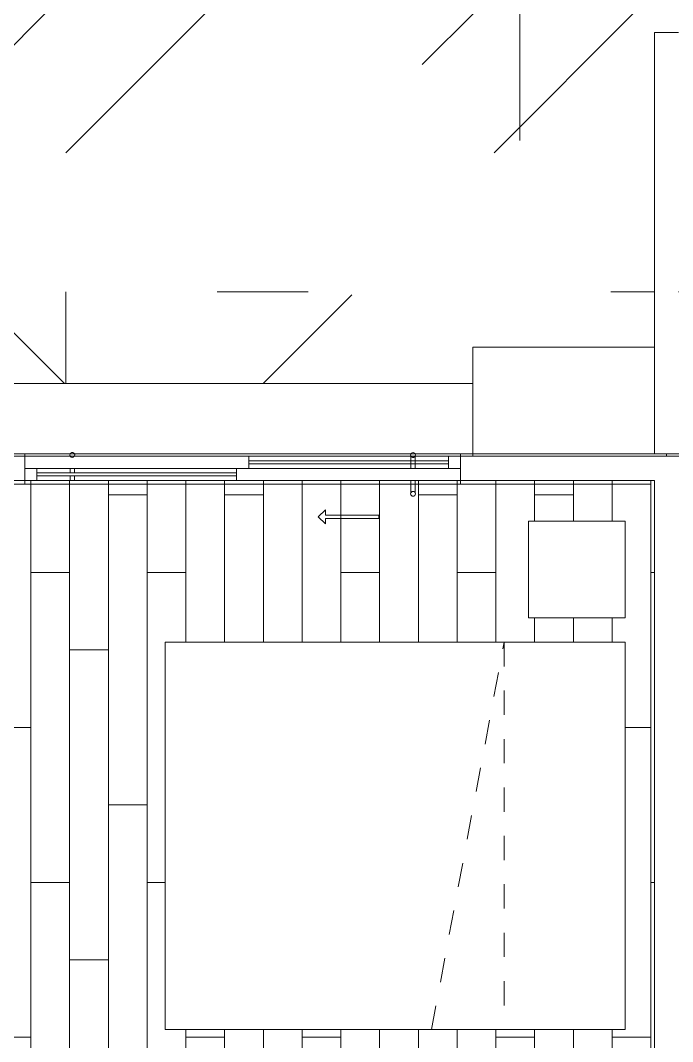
# Model space of a CAD drawing. Header units: metres. Extents: x 3856 to 4207, y -1118 to -691.
# Drawn here: x 3971.689 to 3974.382, y -986.844 to -982.627 of the extents above; entities that cross this region are included whole.
import ezdxf

# ---------------------------------------------------------------- set-up
doc = ezdxf.new("R2010")
doc.units = ezdxf.units.M
doc.linetypes.add('Trazo', pattern=[0.006, 0.003, -0.003])
for name, color, linetype, lineweight in [('_Hidden Lines_', 7, 'Trazo', 9), ('Casework', 7, 'Continuous', 9), ('Detail Items', 7, 'Continuous', 9), ('Doors', 7, 'Continuous', 9), ('Floors', 7, 'Continuous', 9), ('Surface Pattern', 7, 'Continuous', 9), ('Walls', 7, 'Continuous', 9)]:
    doc.layers.add(name, color=color, linetype=linetype, lineweight=lineweight)
doc.layers.add('ROA-E00-URB-A101-MASTER_PLAN cambio estaciomientos_dwg', color=7, linetype='Continuous', lineweight=9, true_color=0x767676)

# ---------------------------------------------------------------- blocks, each defined once
blk = doc.blocks.new('Cama 2D - Cama 1_60m-5365796-IMPLANTACIÓN - KIT COMERCIAL')
at = {"layer": '_Hidden Lines_'}
for p, q in [((1.0422, 1.0866), (-0.8578, 1.0866)), ((-0.8578, 1.0866), (-0.8578, -0.5134)), ((-0.0578, 1.0866), (-0.3578, -0.5134)), ((-0.3578, -0.5134), (-0.3578, 1.0866)), ((1.0422, -0.5134), (1.0422, 1.0866)), ((-0.8578, -0.5134), (1.0422, -0.5134))]:
    blk.add_line(p, q, dxfattribs=at)
at = {"layer": 'Casework'}
for p, q in [((-0.8578, 1.0866), (1.0422, 1.0866)), ((-0.8578, -0.5134), (-0.8578, 1.0866)), ((1.0422, 1.0866), (1.0422, -0.5134)), ((1.0422, -0.5134), (-0.8578, -0.5134))]:
    blk.add_line(p, q, dxfattribs=at)
blk = doc.blocks.new('Multifuncional 2D - Mesa de noche-4976158-IMPLANTACIÓN - KIT COMERCIAL')
at = {"layer": '_Hidden Lines_'}
for p, q in [((-0.4578, 1.0866), (-0.8578, 1.0866)), ((-0.8578, 1.0866), (-0.8578, 0.6866)), ((-0.4578, 0.6866), (-0.4578, 1.0866)), ((-0.8578, 0.6866), (-0.4578, 0.6866))]:
    blk.add_line(p, q, dxfattribs=at)
at = {"layer": 'Casework'}
for p, q in [((-0.8578, 1.0866), (-0.4578, 1.0866)), ((-0.8578, 0.6866), (-0.8578, 1.0866)), ((-0.4578, 1.0866), (-0.4578, 0.6866)), ((-0.4578, 0.6866), (-0.8578, 0.6866))]:
    blk.add_line(p, q, dxfattribs=at)
blk = doc.blocks.new('Puerta Ventana 2 cuerpos - Puerta Ventana 180 x 210cm-V193-IMPLANTACIÓN - KIT COMERCIAL')
at = {"layer": 'Detail Items'}
for p, q in [((-0.3419, 0.2295), (-0.3419, 0.2075)), ((-0.3124, 0.2), (-0.3419, 0.2295)), ((-0.5625, 0.2075), (-0.5625, 0.1925)), ((-0.3419, 0.2075), (-0.5625, 0.2075)), ((-0.5625, 0.1925), (-0.3419, 0.1925)), ((-0.3124, 0.2), (-0.3419, 0.1705)), ((-0.3419, 0.1705), (-0.3419, 0.1925))]:
    blk.add_line(p, q, dxfattribs=at)
at = {"layer": 'Doors'}
for p, q in [((-0.7127, 0.1008), (-0.7127, 0.05)), ((-0.6944, 0.05), (-0.6944, 0.1008)), ((-0.9, 0.05), (0.9, 0.05)), ((-0.9, 0), (-0.9, 0.05)), ((-0.9, 0.05), (0.025, 0.05)), ((0.025, 0.05), (0.025, 0)), ((0.025, 0), (-0.9, 0)), ((-0.7127, 0), (-0.7127, -0.0514)), ((-0.6944, -0.0514), (-0.6944, 0)), ((-0.025, -0.05), (-0.025, 0)), ((-0.025, 0), (0.9, 0)), ((0.9, 0), (0.9, -0.05)), ((-0.9, -0.05), (0.9, -0.05)), ((0.9, -0.05), (-0.025, -0.05))]:
    blk.add_line(p, q, dxfattribs=at)
for centre, start, end in [((-0.7035, 0.1049), 0, 180), ((-0.7035, 0.1049), 0, 180), ((-0.7035, 0.1049), 180, 360), ((-0.7035, 0.1049), 180, 360), ((-0.7035, -0.0555), 0, 180), ((-0.7035, -0.0555), 0, 180), ((-0.7035, -0.0555), 180, 360), ((-0.7035, -0.0555), 180, 360)]:
    blk.add_arc(centre, 0.01, start, end, dxfattribs=at)
for points in [[(-0.6944, 0.1008), (-0.6945, 0.1007), (-0.6946, 0.1005), (-0.6948, 0.1001), (-0.6949, 0.0999), (-0.695, 0.0997), (-0.6951, 0.0995), (-0.6953, 0.0992), (-0.6956, 0.0988), (-0.696, 0.0983), (-0.6965, 0.0979), (-0.6969, 0.0974), (-0.6975, 0.097), (-0.6981, 0.0965), (-0.6987, 0.0962), (-0.6994, 0.0958), (-0.7002, 0.0955), (-0.701, 0.0952), (-0.7021, 0.095), (-0.7032, 0.0949), (-0.7044, 0.095), (-0.7056, 0.0951), (-0.7066, 0.0954), (-0.7076, 0.0958), (-0.7082, 0.0961), (-0.7087, 0.0963), (-0.7091, 0.0966), (-0.7096, 0.097), (-0.7101, 0.0974), (-0.7106, 0.0979), (-0.7111, 0.0983), (-0.7115, 0.0988), (-0.7118, 0.0992), (-0.712, 0.0995), (-0.7121, 0.0997), (-0.7122, 0.0999), (-0.7123, 0.1001), (-0.7125, 0.1005), (-0.7126, 0.1007), (-0.7127, 0.1008)], [(-0.7127, 0.1008), (-0.7126, 0.1007), (-0.7125, 0.1005), (-0.7123, 0.1001), (-0.7122, 0.0999), (-0.7121, 0.0997), (-0.712, 0.0995), (-0.7118, 0.0992), (-0.7115, 0.0988), (-0.7111, 0.0983), (-0.7106, 0.0979), (-0.7101, 0.0974), (-0.7096, 0.097), (-0.709, 0.0965), (-0.7083, 0.0962), (-0.7076, 0.0958), (-0.7069, 0.0955), (-0.7061, 0.0952), (-0.705, 0.095), (-0.7038, 0.0949), (-0.7027, 0.095), (-0.7015, 0.0951), (-0.7004, 0.0954), (-0.6994, 0.0958), (-0.6988, 0.0961), (-0.6984, 0.0963), (-0.698, 0.0966), (-0.6975, 0.097), (-0.6969, 0.0974), (-0.6965, 0.0979), (-0.696, 0.0983), (-0.6956, 0.0988), (-0.6953, 0.0992), (-0.6951, 0.0995), (-0.695, 0.0997), (-0.6949, 0.0999), (-0.6948, 0.1001), (-0.6946, 0.1005), (-0.6945, 0.1007), (-0.6944, 0.1008)], [(-0.7127, -0.0514), (-0.7126, -0.0513), (-0.7125, -0.051), (-0.7123, -0.0507), (-0.7122, -0.0504), (-0.7121, -0.0503), (-0.712, -0.0501), (-0.7118, -0.0498), (-0.7115, -0.0494), (-0.7111, -0.0489), (-0.7106, -0.0484), (-0.7101, -0.0479), (-0.7096, -0.0475), (-0.709, -0.0471), (-0.7083, -0.0467), (-0.7076, -0.0463), (-0.7069, -0.046), (-0.7061, -0.0458), (-0.705, -0.0455), (-0.7038, -0.0454), (-0.7027, -0.0455), (-0.7015, -0.0456), (-0.7004, -0.0459), (-0.6994, -0.0463), (-0.6988, -0.0466), (-0.6984, -0.0469), (-0.698, -0.0471), (-0.6975, -0.0475), (-0.6969, -0.0479), (-0.6965, -0.0484), (-0.696, -0.0489), (-0.6956, -0.0494), (-0.6953, -0.0498), (-0.6951, -0.0501), (-0.695, -0.0503), (-0.6949, -0.0504), (-0.6948, -0.0507), (-0.6946, -0.051), (-0.6945, -0.0513), (-0.6944, -0.0514)], [(-0.6944, -0.0514), (-0.6945, -0.0513), (-0.6946, -0.051), (-0.6948, -0.0507), (-0.6949, -0.0504), (-0.695, -0.0503), (-0.6951, -0.0501), (-0.6953, -0.0498), (-0.6956, -0.0494), (-0.696, -0.0489), (-0.6965, -0.0484), (-0.6969, -0.0479), (-0.6975, -0.0475), (-0.6981, -0.0471), (-0.6987, -0.0467), (-0.6994, -0.0463), (-0.7002, -0.046), (-0.701, -0.0458), (-0.7021, -0.0455), (-0.7032, -0.0454), (-0.7044, -0.0455), (-0.7056, -0.0456), (-0.7066, -0.0459), (-0.7076, -0.0463), (-0.7082, -0.0466), (-0.7087, -0.0469), (-0.7091, -0.0471), (-0.7096, -0.0475), (-0.7101, -0.0479), (-0.7106, -0.0484), (-0.7111, -0.0489), (-0.7115, -0.0494), (-0.7118, -0.0498), (-0.712, -0.0501), (-0.7121, -0.0503), (-0.7122, -0.0504), (-0.7123, -0.0507), (-0.7125, -0.051), (-0.7126, -0.0513), (-0.7127, -0.0514)]]:
    blk.add_open_spline(points, degree=3, knots=[0, 0, 0, 0, 0.055556, 0.083333, 0.097222, 0.111111, 0.125, 0.138889, 0.166667, 0.194444, 0.222222, 0.25, 0.277778, 0.305556, 0.333333, 0.361111, 0.388889, 0.416667, 0.444444, 0.5, 0.527778, 0.555556, 0.611111, 0.638889, 0.666667, 0.680556, 0.694444, 0.722222, 0.75, 0.777778, 0.805556, 0.833333, 0.861111, 0.875, 0.888889, 0.902778, 0.916667, 0.944444, 1, 1, 1, 1], dxfattribs=at)
blk = doc.blocks.new('EDIFICIO TIPO A_rvt-2-IMPLANTACIÓN - KIT COMERCIAL')
at = {"layer": 'Surface Pattern', "true_color": 0xdcf1d6}
h = blk.add_hatch(dxfattribs=at)
h.set_pattern_fill('FP_8', color=254, style=0, pattern_type=2)
h.set_pattern_definition([(45, (0, 0), (-1.76776695, 0), [0.9375, -3.75]), (45, (1.25, 1.25), (-1.76776695, 0), [0.9375, -3.75]), (45, (2.5, -0.375), (-1.76776695, 0), [0.3125, -2.5]), (90, (2.5, 0.625), (-0.625, 0.625), [0.625, -2.5]), (315, (2.5, 1.25), (0, 3.5355339), [0.625, -3.75]), (0, (1.25, 1.25), (2.5, 2.5), [0.375, -1.25]), (0, (-1.875, 2.5), (2.5, 2.5), [0.375, -2.5])])
h.paths.add_polyline_path([(3965.2814, -994.1273), (3965.3568, -994.1273), (3965.3568, -993.5273), (3965.2068, -993.5273), (3965.2068, -991.1273), (3965.3568, -991.1273), (3965.3568, -984.1273), (3973.5576, -984.1273), (3973.5576, -983.9773), (3974.3068, -983.9773), (3974.3068, -982.6773), (3974.4068, -982.6773), (3974.4068, -983.9773), (3975.1576, -983.9773), (3975.1576, -984.1273), (3983.3568, -984.1273), (3983.3568, -991.1273), (3983.5068, -991.1273), (3983.5068, -993.5273), (3983.3568, -993.5273), (3983.3568, -994.0273), (3985.3068, -994.0273), (3985.3068, -982.5773), (3963.3068, -982.5773), (3963.3068, -994.1273)])
at = {"layer": 'Surface Pattern', "true_color": 0x808080}
h = blk.add_hatch(dxfattribs=at)
h.set_pattern_fill('FP_54', color=8, style=0, pattern_type=2)
h.set_pattern_definition([(90, (1929.012, -977.227), (-0.16, 1e-17), []), (180, (1929.012, -977.227), (-0.32, -0.32), [0.16, -1.12]), (180, (1928.852, -976.587), (-0.32, -0.32), [0.16, -1.12])])
h.paths.add_polyline_path([(3965.8434, -996.0273), (3969.2568, -996.0273), (3969.2568, -993.5423), (3969.1218, -993.5423), (3969.1218, -991.7423), (3969.2568, -991.7423), (3969.2568, -991.6273), (3971.7318, -991.6273), (3971.7318, -991.6073), (3970.7818, -991.6073), (3970.7818, -991.5673), (3971.7318, -991.5673), (3971.7318, -990.3273), (3970.4568, -990.3273), (3970.4568, -990.6273), (3970.3568, -990.6273), (3970.3568, -986.8273), (3969.3568, -986.8273), (3969.3568, -989.0273), (3969.2568, -989.0273), (3969.2568, -987.8273), (3965.7568, -987.8273), (3965.7568, -996.0273)])
h.paths.add_polyline_path([(3965.8434, -995.9513), (3965.8434, -993.6366), (3966.6434, -993.6366), (3966.6434, -995.1513), (3967.3434, -995.1513), (3967.3434, -995.9513), (3966.4483, -995.9513)])
h.paths.add_polyline_path([(3967.3434, -994.6273), (3967.2881, -994.6273), (3967.2881, -994.1273), (3967.8881, -994.1273), (3967.8881, -994.6273)])
h.paths.add_polyline_path([(3966.4068, -992.0273), (3966.4068, -991.3273), (3968.0068, -991.3273), (3968.0068, -992.0273), (3967.9483, -992.0273)])
h.paths.add_polyline_path([(3971.0568, -990.2273), (3972.1576, -990.2173), (3972.1576, -987.8273), (3971.0568, -987.8273), (3971.0568, -990.1143), (3972.1568, -990.1143), (3972.1568, -990.1293), (3971.0568, -990.1293), (3971.0568, -990.2173)])
h.paths.add_polyline_path([(3974.3068, -987.7273), (3974.3068, -984.5273), (3970.9568, -984.5273), (3970.9568, -986.8273), (3970.4568, -986.8273), (3970.4568, -987.6673), (3971.3068, -987.6673), (3971.3068, -987.7073), (3970.4568, -987.7073), (3970.4568, -987.7273), (3974.1862, -987.7273)])
h.paths.add_polyline_path([(3967.9483, -987.7273), (3969.2568, -987.7273), (3969.2568, -987.6573), (3968.5068, -987.6573), (3968.5068, -987.6173), (3969.2568, -987.6173), (3969.2568, -986.8273), (3968.6568, -986.8273), (3968.6495, -986.7298), (3968.6318, -986.7273), (3968.6403, -986.7148), (3968.6568, -986.7148), (3968.6568, -984.5273), (3965.7568, -984.5273), (3965.7568, -987.7273)])
h.paths.add_polyline_path([(3973.7862, -987.295), (3973.7862, -986.895), (3974.1862, -986.895), (3974.1862, -987.295)])
h.paths.add_polyline_path([(3972.2862, -986.795), (3972.2862, -985.195), (3974.1862, -985.195), (3974.1862, -986.795), (3972.7838, -986.795)])
h.paths.add_polyline_path([(3966.3981, -986.5273), (3966.3981, -984.6273), (3967.7981, -984.6273), (3967.7981, -986.5273)])
h.paths.add_polyline_path([(3974.1862, -985.095), (3973.7862, -985.095), (3973.7862, -984.695), (3974.1862, -984.695), (3974.1862, -984.7068)])
h.paths.add_polyline_path([(3968.2878, -985.0273), (3967.8878, -985.0273), (3967.8878, -984.6273), (3968.2878, -984.6273)])
h.paths.add_polyline_path([(3965.8878, -985.0273), (3965.8886, -984.6273), (3966.2878, -984.6273), (3966.2878, -985.0273)])
at = {"layer": 'Floors'}
for p, q in [((3973.5576, -983.9773), (3973.5576, -984.4273)), ((3974.3068, -983.9773), (3973.5576, -983.9773)), ((3971.2168, -984.1273), (3973.5576, -984.1273)), ((3973.5576, -984.4273), (3975.1576, -984.4273)), ((3972.5818, -984.5273), (3970.9568, -984.5273)), ((3974.3068, -984.5273), (3973.5068, -984.5273)), ((3974.3068, -987.7273), (3974.3068, -984.5273))]:
    blk.add_line(p, q, dxfattribs=at)
at = {"layer": 'Walls'}
for p, q in [((3974.3068, -984.4173), (3974.3068, -982.6773)), ((3974.3068, -982.6773), (3974.4068, -982.6773)), ((3971.7076, -984.4173), (3973.5068, -984.4173)), ((3973.5068, -984.4173), (3971.7076, -984.4173)), ((3971.7076, -984.4273), (3971.7076, -984.4173)), ((3973.5068, -984.4273), (3973.5068, -984.4173)), ((3973.5068, -984.4273), (3973.5068, -984.4173)), ((3974.3068, -984.4173), (3974.4068, -984.4173)), ((3972.6318, -984.4273), (3973.5068, -984.4273)), ((3973.5068, -984.4273), (3972.6318, -984.4273)), ((3971.7068, -984.5273), (3972.5818, -984.5273)), ((3971.7068, -984.5423), (3971.7068, -984.5273)), ((3973.5068, -984.5423), (3971.7068, -984.5423)), ((3973.5068, -984.5423), (3973.5068, -984.5273))]:
    blk.add_line(p, q, dxfattribs=at)
at = {"layer": 'Walls', "lineweight": 18}
for p, q in [((3971.7076, -984.4173), (3971.2218, -984.4173)), ((3973.5068, -984.4173), (3971.7076, -984.4173)), ((3974.3568, -984.4173), (3973.5068, -984.4173)), ((3973.5068, -984.4173), (3973.5068, -984.4273)), ((3973.5068, -984.4273), (3973.5068, -984.4173)), ((3975.2068, -984.4173), (3974.3568, -984.4173)), ((3974.3568, -984.4173), (3974.3568, -984.4273)), ((3974.3568, -984.4273), (3974.3568, -984.4173)), ((3971.2218, -984.4273), (3971.7076, -984.4273)), ((3971.7076, -984.4273), (3973.5068, -984.4273)), ((3973.5068, -984.4273), (3974.3568, -984.4273)), ((3974.3568, -984.4273), (3975.2068, -984.4273)), ((3974.2918, -984.5273), (3970.9568, -984.5273)), ((3970.9718, -984.5423), (3974.2918, -984.5423)), ((3974.3068, -984.5273), (3974.2918, -984.5273)), ((3974.2918, -984.5423), (3974.2918, -987.7123)), ((3974.3068, -987.7123), (3974.3068, -984.5273))]:
    blk.add_line(p, q, dxfattribs=at)
at = {"layer": 'Casework', "lineweight": 9, "rotation": 180}
for name, p in [('Multifuncional 2D - Mesa de noche-4976158-IMPLANTACIÓN - KIT COMERCIAL', (3973.3285, -984.0084)), ('Cama 2D - Cama 1_60m-5365796-IMPLANTACIÓN - KIT COMERCIAL', (3973.3285, -985.7084))]:
    blk.add_blockref(name, p, dxfattribs=at)
at = {"layer": 'Doors', "lineweight": 9, "rotation": 180}
blk.add_blockref('Puerta Ventana 2 cuerpos - Puerta Ventana 180 x 210cm-V193-IMPLANTACIÓN - KIT COMERCIAL', (3972.6068, -984.4773), dxfattribs=at)
blk = doc.blocks.new('ROA-E00-URB-A101-MASTER_PLAN cambio estaciomientos_dwg_Puerta Ventana 2 cuerpos - Puerta Ventana 180 x 210cm-9466553-Master Plan - Etapa 1-7986518-IMPLANTACIÓN - KIT COMERCIAL')
at = {"layer": 'Doors'}
for p, q in [((0.85, 0.05), (0.025, 0.05)), ((-0.85, 0), (-0.85, -0.05)), ((-0.025, -0.0313), (-0.85, -0.0313)), ((-0.7127, 0), (-0.7127, -0.0188)), ((-0.7127, -0.0313), (-0.7127, -0.05)), ((-0.6944, -0.0188), (-0.6944, 0)), ((-0.6944, -0.05), (-0.6944, -0.0313))]:
    blk.add_line(p, q, dxfattribs=at)
at = {"layer": 'Doors', "flags": 128}
for points in [[(0.85, 0), (0.85, 0.05), (0.9, 0.05), (0.025, 0.05)], [(0.025, 0.0312), (0.85, 0.0312), (0.85, 0.0187), (0.025, 0.0187)], [(-0.85, -0.0313), (-0.85, -0.0188), (-0.025, -0.0188)]]:
    blk.add_lwpolyline(points, dxfattribs=at)
at = {"layer": 'Doors'}
for start, end in [(0, 180), (180, 360), (180, 195), (45, 105), (0, 15)]:
    blk.add_arc((-0.7035, 0.0555), 0.01, start, end, dxfattribs=at)
blk = doc.blocks.new('ROA-E00-URB-A101-MASTER_PLAN cambio estaciomientos_dwg_ROA-E01-ARQ-R23_rvt-2-Master Plan - Etapa 1-7986573-IMPLANTACIÓN - KIT COMERCIAL')
at = {"layer": 'Walls'}
for p, q in [((984.4173, 3971.7076), (984.4173, 3971.2162)), ((984.4273, 3971.7076), (984.4173, 3971.7076)), ((984.4273, 3971.2168), (984.4273, 3971.7068))]:
    blk.add_line(p, q, dxfattribs=at)
at = {"layer": 'Walls', "flags": 128}
for points in [[(984.4173, 3973.5576), (984.4173, 3973.5068), (984.4273, 3973.5068), (984.4273, 3973.5576)], [(984.4273, 3971.7076), (984.4173, 3971.7076), (984.4173, 3971.8967), (984.4173, 3971.7076)]]:
    blk.add_lwpolyline(points, dxfattribs=at)
for points in [[(984.4173, 3971.9095), (984.4173, 3973.5068)], [(984.4173, 3973.5068), (984.4273, 3973.5068)]]:
    blk.add_lwpolyline(points, close=True, dxfattribs=at)
at = {"rotation": 90.00000000000045}
blk.add_blockref('ROA-E00-URB-A101-MASTER_PLAN cambio estaciomientos_dwg_Puerta Ventana 2 cuerpos - Puerta Ventana 180 x 210cm-9466553-Master Plan - Etapa 1-7986518-IMPLANTACIÓN - KIT COMERCIAL', (984.4773, 3972.6068), dxfattribs=at)
blk = doc.blocks.new('ROA-E00-URB-A101-MASTER_PLAN cambio estaciomientos_dwg_ROA-E01-EST-R23_rvt-2-Master Plan - Etapa 1-7986860-IMPLANTACIÓN - KIT COMERCIAL')
at = {"layer": 'Walls'}
for p, q in [((984.4273, 3971.7068), (984.4273, 3971.2168)), ((984.5273, 3971.7068), (984.4773, 3971.7068))]:
    blk.add_line(p, q, dxfattribs=at)
at = {"layer": 'Walls', "flags": 128}
blk.add_lwpolyline([(984.4273, 3973.5576), (984.4273, 3973.5068), (984.4773, 3973.5068)], dxfattribs=at)
blk = doc.blocks.new('ROA-E00-URB-A101-MASTER_PLAN cambio estaciomientos_dwg-7942325-IMPLANTACIÓN - KIT COMERCIAL')
for name in ['ROA-E00-URB-A101-MASTER_PLAN cambio estaciomientos_dwg_ROA-E01-EST-R23_rvt-2-Master Plan - Etapa 1-7986860-IMPLANTACIÓN - KIT COMERCIAL', 'ROA-E00-URB-A101-MASTER_PLAN cambio estaciomientos_dwg_ROA-E01-ARQ-R23_rvt-2-Master Plan - Etapa 1-7986573-IMPLANTACIÓN - KIT COMERCIAL']:
    blk.add_blockref(name, (0, 0))

msp = doc.modelspace()

# ---------------------------------------------------------------- block references
at = {"lineweight": 5}
msp.add_blockref('EDIFICIO TIPO A_rvt-2-IMPLANTACIÓN - KIT COMERCIAL', (0, 0), dxfattribs=at)
at = {"layer": 'ROA-E00-URB-A101-MASTER_PLAN cambio estaciomientos_dwg', "color": 7, "rotation": 269.9999999999999}
msp.add_blockref('ROA-E00-URB-A101-MASTER_PLAN cambio estaciomientos_dwg-7942325-IMPLANTACIÓN - KIT COMERCIAL', (0, 0), dxfattribs=at)

doc.saveas('drawing.dxf')
